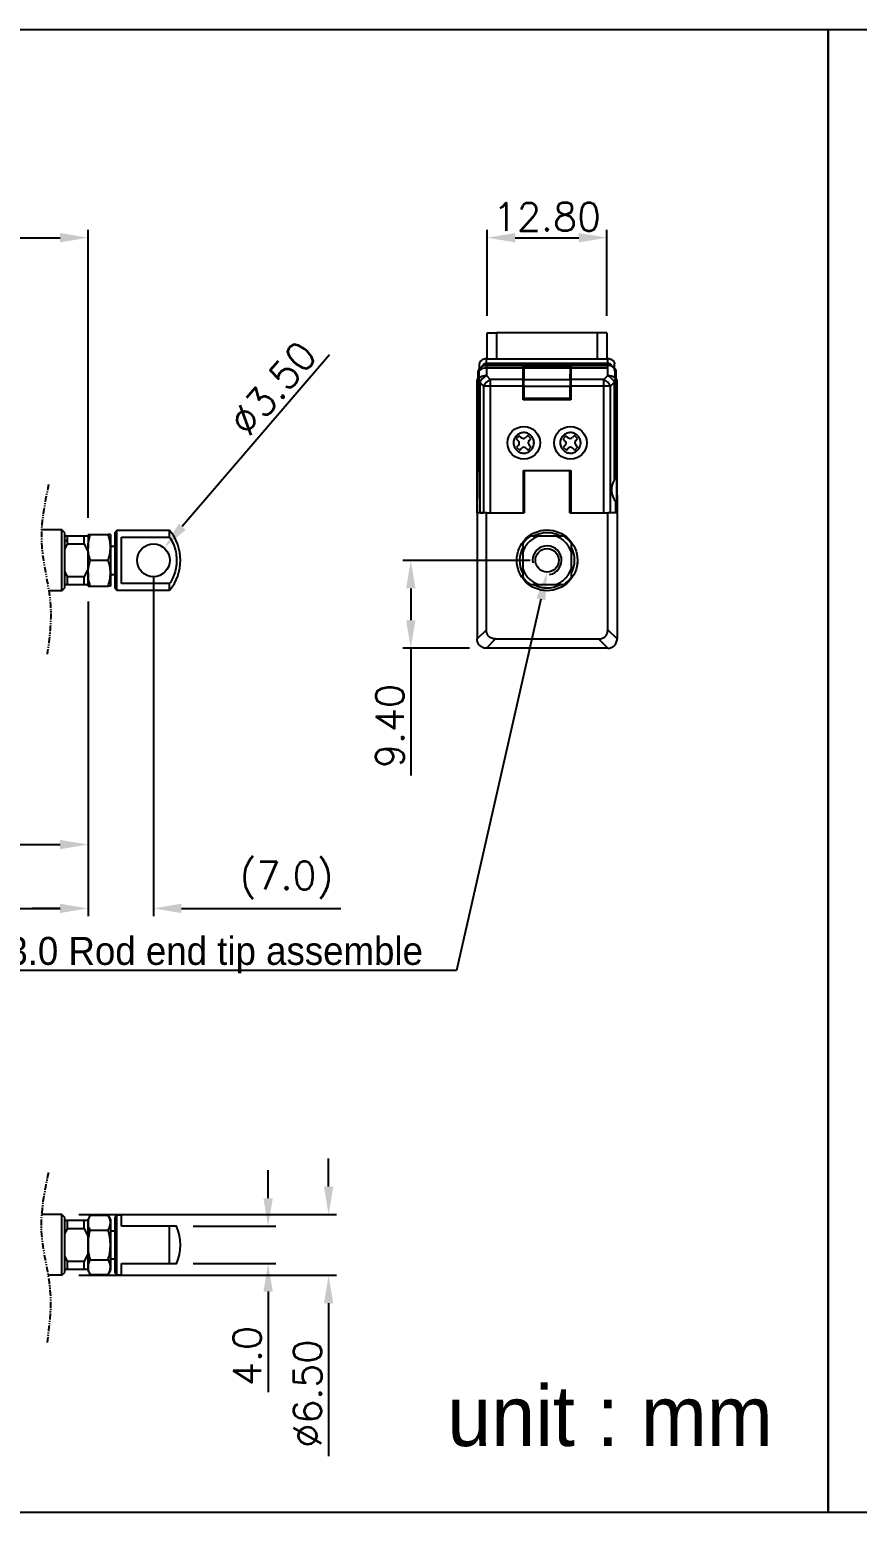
# Model space of a CAD drawing. Header units: millimetres. Extents: x 0 to 508, y 0 to 159.
# Drawn here: x 168.4 to 257.1, y 0 to 158.8 of the extents above; entities that cross this region are included whole.
import ezdxf
from ezdxf import colors
from ezdxf.entities.mleader import LeaderData, LeaderLine
from ezdxf.math import Vec2, Vec3

# ---------------------------------------------------------------- set-up
doc = ezdxf.new("R2010")
doc.units = ezdxf.units.MM
doc.header["$LTSCALE"] = 0.5
doc.linetypes.add('PHANTOM', pattern=[12.7, 6.35, -1.27, 1.27, -1.27, 1.27, -1.27])
doc.layers.add('Involute Gear', color=3, linetype='Continuous')
doc.styles.add('STYLE2', font='')
doc.styles.add('USER2', font='SIMPLEX.SHX')
doc.styles.get('STYLE2').set_extended_font_data('Gulim')
doc.dimstyles.new('BASE120', dxfattribs={"dimscale": 1.2, "dimtxt": 2.5, "dimasz": 2.5, "dimexe": 0.7, "dimexo": 1.5, "dimtad": 1, "dimzin": 1, "dimdsep": 46, "dimtxsty": 'USER2', "dimcen": 0, "dimclrd": 6, "dimclre": 6, "dimclrt": 3, "dimadec": 0, "dimazin": 0, "dimtfac": 1, "dimtofl": 0, "dimtmove": 0, "dimatfit": 3, "dimfxl": 1, "dimtolj": 1, "dimtzin": 0, "dimlwe": -1, "dimarcsym": 0})
doc.dimstyles.new('BASE120 inch', dxfattribs={"dimscale": 1.2, "dimtxt": 2.5, "dimasz": 2.5, "dimexe": 0.7, "dimexo": 1.5, "dimtad": 1, "dimlfac": 0.03937, "dimzin": 1, "dimdsep": 46, "dimtxsty": 'USER2', "dimcen": 0, "dimclrd": 6, "dimclre": 6, "dimclrt": 3, "dimadec": 0, "dimazin": 0, "dimtfac": 1, "dimtofl": 0, "dimtmove": 0, "dimatfit": 3, "dimfxl": 1, "dimtolj": 1, "dimtzin": 0, "dimlwe": -1, "dimarcsym": 0})

# ---------------------------------------------------------------- blocks, each defined once
blk = doc.blocks.new('*D42')
at = {"color": 6}
for p, q in [((78.88, 100.17), (78.88, 63.85)), ((174.68, 97.57), (174.68, 63.85))]:
    blk.add_line(p, q, dxfattribs=at)
at = {"color": 6, "lineweight": -2}
blk.add_line((81.88, 64.69), (171.68, 64.69), dxfattribs=at)
at = {"color": 6}
for points in [[(81.88, 65.19), (81.88, 64.19), (78.88, 64.69)], [(171.68, 65.19), (171.68, 64.19), (174.68, 64.69)]]:
    blk.add_solid(points, dxfattribs=at)
at = {"layer": 'Defpoints', "color": 0}
for p in [(78.88, 101.97), (174.68, 99.37), (174.68, 64.69)]:
    blk.add_point(p, dxfattribs=at)
at = {"color": 3, "insert": (126.78, 67.73), "char_height": 3, "attachment_point": 5, "style": 'USER2'}
blk.add_mtext('\\A1;95.80(max stroke)', dxfattribs=at)
blk = doc.blocks.new('*D43')
at = {"color": 6}
for p, q in [((181.68, 100.17), (181.68, 63.85)), ((174.68, 97.57), (174.68, 63.85))]:
    blk.add_line(p, q, dxfattribs=at)
at = {"color": 6, "lineweight": -2}
for p, q in [((171.68, 64.69), (168.68, 64.69)), ((184.68, 64.69), (201.75, 64.69))]:
    blk.add_line(p, q, dxfattribs=at)
at = {"color": 6}
for points in [[(171.68, 65.19), (171.68, 64.19), (174.68, 64.69)], [(184.68, 65.19), (184.68, 64.19), (181.68, 64.69)]]:
    blk.add_solid(points, dxfattribs=at)
at = {"layer": 'Defpoints', "color": 0}
for p in [(181.68, 101.97), (174.68, 99.37), (181.68, 64.69)]:
    blk.add_point(p, dxfattribs=at)
at = {"color": 3, "insert": (195.93, 67.73), "char_height": 3, "attachment_point": 5, "style": 'USER2'}
blk.add_mtext('\\A1;(7.0)', dxfattribs=at)
blk = doc.blocks.new('*D47')
at = {"color": 6}
for p, q in [((174.68, 97.57), (174.68, 70.69)), ((147.68, 73.33), (147.68, 72.37))]:
    blk.add_line(p, q, dxfattribs=at)
at = {"color": 6, "lineweight": -2}
blk.add_line((150.68, 71.53), (171.68, 71.53), dxfattribs=at)
at = {"color": 6}
for points in [[(150.68, 72.03), (150.68, 71.03), (147.68, 71.53)], [(171.68, 72.03), (171.68, 71.03), (174.68, 71.53)]]:
    blk.add_solid(points, dxfattribs=at)
at = {"layer": 'Defpoints', "color": 0}
for p in [(174.68, 99.37), (147.68, 71.53), (174.68, 71.53)]:
    blk.add_point(p, dxfattribs=at)
at = {"color": 3, "insert": (161.18, 74.57), "char_height": 3, "attachment_point": 5, "style": 'USER2'}
blk.add_mtext('\\A1;(27.0)', dxfattribs=at)
blk = doc.blocks.new('*D48')
at = {"color": 6, "lineweight": -2}
for p, q in [((193.96, 33.64), (193.96, 36.64)), ((193.96, 23.64), (193.96, 12.86))]:
    blk.add_line(p, q, dxfattribs=at)
at = {"color": 6}
for p, q in [((185.94, 30.64), (194.8, 30.64)), ((185.94, 26.64), (194.8, 26.64))]:
    blk.add_line(p, q, dxfattribs=at)
for points in [[(193.46, 33.64), (194.46, 33.64), (193.96, 30.64)], [(193.46, 23.64), (194.46, 23.64), (193.96, 26.64)]]:
    blk.add_solid(points, dxfattribs=at)
at = {"layer": 'Defpoints', "color": 0}
for p in [(184.14, 30.64), (184.14, 26.64), (193.96, 26.64)]:
    blk.add_point(p, dxfattribs=at)
at = {"color": 3, "insert": (191.71, 16.75), "char_height": 3, "attachment_point": 5, "rotation": 90, "style": 'USER2'}
blk.add_mtext('\\A1;4.0', dxfattribs=at)
blk = doc.blocks.new('*D49')
at = {"color": 6, "lineweight": -2}
for p, q in [((200.44, 34.89), (200.44, 37.89)), ((200.44, 22.39), (200.44, 6.03))]:
    blk.add_line(p, q, dxfattribs=at)
at = {"color": 6}
for p, q in [((173.68, 31.89), (201.28, 31.89)), ((173.68, 25.39), (201.28, 25.39))]:
    blk.add_line(p, q, dxfattribs=at)
for points in [[(199.94, 34.89), (200.94, 34.89), (200.44, 31.89)], [(199.94, 22.39), (200.94, 22.39), (200.44, 25.39)]]:
    blk.add_solid(points, dxfattribs=at)
at = {"layer": 'Defpoints', "color": 0}
for p in [(171.88, 31.89), (171.88, 25.39), (200.44, 25.39)]:
    blk.add_point(p, dxfattribs=at)
at = {"color": 3, "insert": (198.19, 12.71), "char_height": 3, "attachment_point": 5, "rotation": 90, "style": 'USER2'}
blk.add_mtext('\\A1;%%C6.50', dxfattribs=at)
blk = doc.blocks.new('*D51')
at = {"color": 6}
for p, q in [((222.03, 101.97), (208.4, 101.97)), ((215.53, 92.55), (208.4, 92.55))]:
    blk.add_line(p, q, dxfattribs=at)
at = {"color": 6, "lineweight": -2}
for p, q in [((209.24, 98.97), (209.24, 95.55)), ((209.24, 92.55), (209.24, 78.91))]:
    blk.add_line(p, q, dxfattribs=at)
at = {"color": 6}
for points in [[(208.74, 98.97), (209.74, 98.97), (209.24, 101.97)], [(208.74, 95.55), (209.74, 95.55), (209.24, 92.55)]]:
    blk.add_solid(points, dxfattribs=at)
at = {"layer": 'Defpoints', "color": 0}
for p in [(209.24, 101.97), (223.83, 101.97), (217.33, 92.55)]:
    blk.add_point(p, dxfattribs=at)
at = {"color": 3, "insert": (206.99, 84.23), "char_height": 3, "attachment_point": 5, "rotation": 90, "style": 'USER2'}
blk.add_mtext('\\A1;9.40', dxfattribs=at)
blk = doc.blocks.new('*D53')
at = {"color": 6, "lineweight": -2}
blk.add_line((200.54, 123.99), (184.77, 105.58), dxfattribs=at)
at = {"color": 6}
blk.add_solid([(184.39, 105.9), (185.15, 105.25), (182.82, 103.3)], dxfattribs=at)
at = {"layer": 'Defpoints', "color": 0}
for p in [(182.82, 103.3), (180.54, 100.64)]:
    blk.add_point(p, dxfattribs=at)
at = {"color": 3, "insert": (194.49, 120.39), "char_height": 3, "attachment_point": 5, "rotation": 49.4183, "style": 'USER2'}
blk.add_mtext('\\A1;∅3.50', dxfattribs=at)
blk = doc.blocks.new('*D57')
at = {"color": 6}
for p, q in [((217.43, 128.15), (217.43, 137.37)), ((230.23, 128.15), (230.23, 137.37))]:
    blk.add_line(p, q, dxfattribs=at)
at = {"color": 6, "lineweight": -2}
blk.add_line((220.43, 136.53), (227.23, 136.53), dxfattribs=at)
at = {"color": 6}
for points in [[(220.43, 137.03), (220.43, 136.03), (217.43, 136.53)], [(227.23, 137.03), (227.23, 136.03), (230.23, 136.53)]]:
    blk.add_solid(points, dxfattribs=at)
at = {"layer": 'Defpoints', "color": 0}
for p in [(230.23, 136.53), (217.43, 126.35), (230.23, 126.35)]:
    blk.add_point(p, dxfattribs=at)
at = {"color": 3, "insert": (223.83, 138.78), "char_height": 3, "attachment_point": 5, "style": 'USER2'}
blk.add_mtext('\\A1;12.80', dxfattribs=at)
blk = doc.blocks.new('*D77')
at = {"layer": 'Defpoints', "color": 0}
for p in [(174.68, 136.53), (143.88, 107.05), (174.68, 104.72)]:
    blk.add_point(p, dxfattribs=at)
at = {"layer": 'Involute Gear', "color": 6}
for p, q in [((143.88, 108.85), (143.88, 137.37)), ((174.68, 106.52), (174.68, 137.37))]:
    blk.add_line(p, q, dxfattribs=at)
at = {"layer": 'Involute Gear', "color": 6, "lineweight": -2}
blk.add_line((146.88, 136.53), (171.68, 136.53), dxfattribs=at)
at = {"layer": 'Involute Gear', "color": 6}
for points in [[(146.88, 137.03), (146.88, 136.03), (143.88, 136.53)], [(171.68, 137.03), (171.68, 136.03), (174.68, 136.53)]]:
    blk.add_solid(points, dxfattribs=at)
at = {"layer": 'Involute Gear', "color": 3, "insert": (159.28, 139.56), "char_height": 3, "attachment_point": 5, "style": 'USER2'}
blk.add_mtext('\\A1;(30.80)', dxfattribs=at)

msp = doc.modelspace()

# ---------------------------------------------------------------- linework, layer by layer
at = {"color": 7, "linetype": 'Continuous', "lineweight": 25}
for p, q in [((217.435, 123.554), (217.435, 126.354)), ((229.235, 126.354), (218.435, 126.354)), ((218.435, 126.354), (218.435, 123.554)), ((229.235, 123.554), (229.235, 126.354)), ((230.235, 126.354), (230.235, 123.554)), ((216.492, 122.299), (216.467, 122.267)), ((216.531, 122.444), (216.502, 122.405)), ((216.559, 122.486), (216.524, 122.44)), ((216.562, 121.503), (216.562, 122.303)), ((216.605, 122.538), (216.605, 122.554)), ((216.605, 122.554), (216.621, 122.554)), ((217.13, 122.829), (217.335, 122.854)), ((217.335, 123.054), (217.335, 123.554)), ((217.335, 123.554), (230.335, 123.554)), ((230.335, 123.054), (217.335, 123.054)), ((217.335, 122.854), (230.335, 122.854)), ((217.335, 122.854), (221.285, 122.854)), ((217.335, 122.828), (217.335, 122.561)), ((221.285, 122.828), (217.335, 122.828)), ((217.335, 122.561), (217.335, 121.761)), ((221.285, 122.561), (217.335, 122.561)), ((221.285, 122.828), (221.285, 122.854)), ((221.285, 122.561), (221.285, 122.828)), ((221.285, 121.347), (221.285, 122.561)), ((221.285, 122.298), (221.335, 122.298)), ((221.357, 122.854), (221.335, 122.81)), ((221.335, 122.254), (221.335, 122.81)), ((221.335, 122.81), (221.339, 122.802)), ((221.339, 122.802), (226.331, 122.802)), ((221.343, 122.597), (221.354, 121.347)), ((221.343, 122.597), (226.326, 122.597)), ((226.313, 122.854), (221.357, 122.854)), ((226.335, 122.81), (226.313, 122.854)), ((226.316, 121.347), (226.326, 122.597)), ((226.331, 122.802), (226.335, 122.81)), ((226.335, 122.81), (226.335, 122.254)), ((226.335, 122.298), (226.385, 122.298)), ((226.385, 122.854), (230.335, 122.854)), ((226.385, 122.828), (226.385, 122.854)), ((226.385, 122.828), (226.385, 122.561)), ((230.335, 122.828), (226.385, 122.828)), ((226.385, 122.561), (226.385, 121.347)), ((230.335, 122.561), (226.385, 122.561)), ((230.335, 123.054), (230.335, 123.554)), ((230.335, 122.561), (230.335, 122.828)), ((230.335, 121.761), (230.335, 122.561)), ((231.049, 122.554), (231.064, 122.554)), ((231.064, 122.538), (231.064, 122.554)), ((231.108, 121.503), (231.108, 122.303)), ((231.145, 122.44), (231.11, 122.486)), ((231.11, 122.486), (231.11, 122.485)), ((231.167, 122.405), (231.138, 122.444)), ((231.177, 122.299), (231.202, 122.267)), ((216.335, 107.054), (216.467, 122.267)), ((216.335, 107.054), (216.335, 121.054)), ((216.494, 121.371), (216.494, 122.171)), ((216.628, 121.054), (216.559, 121.054)), ((217.042, 120.64), (216.628, 121.054)), ((216.628, 121.054), (216.628, 107.054)), ((217.335, 121.761), (217.749, 121.347)), ((217.749, 121.347), (217.749, 120.64)), ((221.285, 121.347), (217.749, 121.347)), ((221.335, 122.254), (221.285, 122.254)), ((221.285, 120.64), (221.285, 121.347)), ((221.335, 120.446), (221.335, 122.254)), ((221.354, 121.347), (226.316, 121.347)), ((226.335, 122.254), (226.335, 120.446)), ((226.335, 122.254), (226.385, 122.254)), ((229.92, 121.347), (226.385, 121.347)), ((226.385, 121.347), (226.385, 120.64)), ((229.92, 121.347), (230.335, 121.761)), ((229.92, 121.023), (229.92, 121.347)), ((229.92, 120.64), (229.92, 121.023)), ((231.042, 121.054), (230.628, 120.64)), ((231.11, 121.054), (231.042, 121.054)), ((231.042, 110.647), (231.042, 121.054)), ((231.122, 121.67), (231.079, 121.722)), ((231.237, 111.006), (231.11, 121.054)), ((231.176, 121.371), (231.176, 122.171)), ((231.265, 111.126), (231.177, 121.057)), ((231.202, 122.267), (231.335, 107.054)), ((231.335, 107.054), (231.335, 121.054)), ((217.366, 120.64), (217.042, 120.64)), ((217.042, 120.64), (217.042, 107.054)), ((217.749, 120.64), (217.366, 120.64)), ((217.749, 120.64), (217.749, 107.054)), ((221.285, 120.64), (217.749, 120.64)), ((221.285, 119.154), (221.285, 120.64)), ((221.285, 120.446), (221.335, 120.446)), ((221.285, 119.854), (221.343, 119.854)), ((221.285, 119.354), (221.343, 119.354)), ((226.385, 119.154), (221.285, 119.154)), ((221.34, 119.854), (221.335, 120.446)), ((221.338, 119.354), (221.338, 119.154)), ((221.343, 119.354), (221.343, 119.854)), ((221.347, 119.354), (221.347, 119.154)), ((221.347, 119.354), (221.356, 119.354)), ((221.356, 120.64), (226.313, 120.64)), ((221.356, 120.64), (221.356, 119.354)), ((221.356, 119.354), (226.313, 119.354)), ((226.313, 119.354), (226.313, 120.64)), ((226.313, 119.354), (226.323, 119.354)), ((226.323, 119.154), (226.323, 119.354)), ((226.326, 119.854), (226.326, 119.354)), ((226.385, 119.854), (226.326, 119.854)), ((226.385, 119.354), (226.326, 119.354)), ((226.335, 120.446), (226.329, 119.854)), ((226.331, 119.354), (226.331, 119.154)), ((226.385, 120.446), (226.335, 120.446)), ((226.385, 120.64), (226.385, 119.154)), ((229.92, 120.64), (226.385, 120.64)), ((229.92, 107.054), (229.92, 120.64)), ((230.628, 120.64), (229.92, 120.64)), ((230.628, 107.054), (230.628, 120.64)), ((220.859, 115.325), (220.539, 114.986)), ((220.539, 114.986), (220.75, 114.785)), ((221.071, 115.124), (220.859, 115.325)), ((221.766, 115.35), (221.566, 115.138)), ((222.105, 115.03), (221.766, 115.35)), ((221.905, 114.818), (222.105, 115.03)), ((225.859, 115.325), (225.539, 114.986)), ((225.539, 114.986), (225.75, 114.785)), ((226.071, 115.124), (225.859, 115.325)), ((226.766, 115.35), (226.566, 115.138)), ((227.105, 115.03), (226.766, 115.35)), ((226.905, 114.818), (227.105, 115.03)), ((220.764, 114.29), (220.564, 114.078)), ((220.564, 114.078), (220.903, 113.758)), ((220.903, 113.758), (221.103, 113.97)), ((221.598, 113.984), (221.81, 113.783)), ((221.81, 113.783), (222.131, 114.123)), ((222.131, 114.123), (221.919, 114.323)), ((225.764, 114.29), (225.564, 114.078)), ((225.564, 114.078), (225.903, 113.758)), ((225.903, 113.758), (226.103, 113.97)), ((226.598, 113.984), (226.81, 113.783)), ((226.81, 113.783), (227.131, 114.123)), ((227.131, 114.123), (226.919, 114.323)), ((221.31, 111.579), (226.36, 111.579)), ((221.31, 107.054), (221.31, 111.579)), ((221.385, 111.554), (221.385, 107.054)), ((226.285, 111.554), (221.385, 111.554)), ((222.789, 111.579), (222.764, 111.554)), ((223.915, 111.554), (223.889, 111.579)), ((226.285, 107.054), (226.285, 111.554)), ((226.36, 111.579), (226.36, 107.054)), ((221.385, 110.554), (221.31, 110.554)), ((226.36, 110.554), (226.285, 110.554)), ((231.042, 110.647), (231.237, 111.006)), ((221.31, 108.554), (221.385, 108.554)), ((226.285, 108.554), (226.36, 108.554)), ((231.213, 107.054), (231.202, 108.233)), ((231.301, 107.054), (231.292, 108.008)), ((217.335, 107.054), (216.335, 107.054)), ((216.335, 107.054), (216.335, 93.549)), ((216.628, 107.054), (217.042, 107.054)), ((217.335, 107.054), (221.385, 107.054)), ((217.335, 94.544), (217.335, 107.054)), ((217.749, 107.054), (221.31, 107.054)), ((221.385, 107.49), (221.31, 107.535)), ((226.36, 107.098), (226.285, 107.075)), ((226.285, 107.054), (230.335, 107.054)), ((226.36, 107.054), (229.92, 107.054)), ((230.335, 94.544), (230.335, 107.054)), ((231.335, 107.054), (230.335, 107.054)), ((231.213, 107.054), (230.628, 107.054)), ((231.335, 107.054), (231.335, 93.549)), ((172.179, 104.922), (171.879, 105.222)), ((171.879, 98.722), (171.879, 105.222)), ((172.179, 104.903), (172.179, 104.922)), ((172.179, 99.022), (172.179, 104.903)), ((177.778, 105.172), (177.578, 104.972)), ((177.578, 98.972), (177.578, 104.972)), ((183.42, 105.172), (177.778, 105.172)), ((177.778, 98.772), (177.778, 105.172)), ((183.42, 104.47), (183.42, 105.172)), ((172.479, 104.575), (172.179, 104.575)), ((172.479, 104.2), (172.179, 103.987)), ((172.179, 103.133), (172.479, 103.746)), ((174.279, 104.575), (172.479, 104.575)), ((172.479, 104.2), (172.479, 104.575)), ((172.479, 103.746), (172.479, 104.2)), ((172.479, 103.746), (174.279, 103.746)), ((174.679, 104.575), (174.279, 104.575)), ((174.279, 103.746), (174.279, 104.575)), ((174.279, 103.746), (174.679, 102.859)), ((174.679, 104.722), (174.679, 103.347)), ((174.679, 100.597), (174.679, 103.347)), ((174.925, 104.722), (176.834, 104.722)), ((177.079, 104.722), (177.079, 103.347)), ((177.079, 103.347), (177.079, 100.597)), ((178.278, 104.47), (183.42, 104.47)), ((178.278, 99.474), (178.278, 104.47)), ((221.232, 103.746), (221.232, 102.859)), ((222.947, 104.575), (222.06, 104.575)), ((224.722, 104.575), (222.947, 104.575)), ((225.609, 104.575), (224.722, 104.575)), ((226.437, 102.859), (226.437, 103.746)), ((174.925, 101.972), (176.834, 101.972)), ((221.232, 102.859), (221.232, 101.084)), ((226.437, 101.084), (226.437, 102.859)), ((172.48, 100.198), (172.18, 100.811)), ((174.279, 100.198), (172.479, 100.198)), ((172.48, 99.369), (172.48, 100.198)), ((174.679, 101.084), (174.279, 100.198)), ((174.279, 99.369), (174.279, 100.198)), ((174.679, 99.222), (174.679, 100.597)), ((177.079, 100.597), (177.079, 99.222)), ((221.232, 101.084), (221.232, 100.198)), ((226.437, 100.198), (226.437, 101.084)), ((171.879, 98.722), (172.179, 99.022)), ((172.18, 99.369), (172.48, 99.369)), ((172.479, 99.369), (174.279, 99.369)), ((174.279, 99.369), (174.679, 99.369)), ((174.925, 99.222), (176.834, 99.222)), ((177.578, 98.972), (177.778, 98.772)), ((177.778, 98.772), (183.42, 98.772)), ((183.42, 99.474), (178.278, 99.474)), ((183.42, 98.772), (183.42, 99.474)), ((222.06, 99.369), (222.947, 99.369)), ((222.947, 99.369), (224.722, 99.369)), ((224.722, 99.369), (225.609, 99.369)), ((216.335, 93.549), (217.335, 94.544)), ((230.335, 94.544), (231.335, 93.549)), ((217.33, 92.554), (218.325, 93.554)), ((230.34, 92.554), (217.33, 92.554)), ((218.325, 93.554), (229.345, 93.554)), ((229.345, 93.554), (230.34, 92.554)), ((172.179, 31.591), (171.879, 31.891)), ((171.879, 28.271), (171.879, 31.891)), ((174.925, 31.816), (174.679, 31.391)), ((174.925, 31.816), (176.834, 31.816)), ((177.079, 31.391), (176.834, 31.816)), ((177.778, 31.841), (177.578, 31.641)), ((178.278, 31.841), (177.778, 31.841)), ((177.778, 28.641), (177.778, 31.841)), ((178.278, 30.641), (178.278, 31.841)), ((172.179, 25.691), (172.179, 31.591)), ((172.48, 31.244), (172.18, 31.244)), ((172.18, 29.801), (172.48, 30.415)), ((174.279, 31.244), (172.479, 31.244)), ((172.479, 30.415), (174.279, 30.415)), ((172.48, 30.415), (172.48, 31.244)), ((174.679, 31.244), (174.279, 31.244)), ((174.279, 30.415), (174.279, 31.244)), ((174.279, 30.415), (174.679, 29.528)), ((174.679, 31.022), (174.679, 31.391)), ((174.679, 28.641), (174.679, 31.022)), ((174.925, 30.229), (176.834, 30.229)), ((177.079, 31.391), (177.079, 31.022)), ((177.079, 31.022), (177.079, 28.641)), ((177.578, 28.641), (177.578, 31.641)), ((183.42, 30.641), (178.278, 30.641)), ((183.42, 26.641), (183.42, 30.641)), ((174.679, 26.259), (174.679, 28.641)), ((177.079, 28.641), (177.079, 26.259)), ((177.578, 25.641), (177.578, 28.641)), ((177.778, 25.441), (177.778, 28.641)), ((171.879, 25.391), (171.879, 28.271)), ((172.479, 26.867), (172.179, 27.48)), ((174.679, 27.753), (174.279, 26.867)), ((174.925, 27.053), (176.834, 27.053)), ((171.879, 25.391), (172.179, 25.691)), ((172.18, 26.038), (172.48, 26.038)), ((174.279, 26.867), (172.479, 26.867)), ((172.48, 26.038), (174.279, 26.038)), ((174.279, 26.038), (174.279, 26.867)), ((174.279, 26.038), (174.679, 26.038)), ((174.679, 25.891), (174.679, 26.259)), ((174.679, 25.891), (174.925, 25.465)), ((174.925, 25.465), (176.834, 25.465)), ((176.834, 25.465), (177.079, 25.891)), ((177.079, 26.259), (177.079, 25.891)), ((177.578, 25.641), (177.778, 25.441)), ((177.778, 25.441), (178.278, 25.441)), ((178.278, 26.641), (183.42, 26.641)), ((178.278, 25.441), (178.278, 26.641))]:
    msp.add_line(p, q, dxfattribs=at)
for p, q in [((171.879, 105.222), (169.701, 105.222)), ((177.079, 103.472), (177.578, 103.472)), ((177.079, 100.472), (177.578, 100.472)), ((171.879, 98.722), (170.478, 98.722)), ((171.879, 31.891), (169.701, 31.891)), ((174.679, 31.244), (174.679, 26.038)), ((177.079, 30.141), (177.578, 30.141)), ((177.079, 27.141), (177.578, 27.141)), ((171.879, 25.391), (170.395, 25.391))]:
    msp.add_line(p, q)
at = {"color": 6}
for points in [[(0, 158.814), (253.935, 158.814), (253.935, 0), (0, 0)], [(253.935, 158.814), (507.87, 158.814), (507.87, 0), (253.935, 0)]]:
    msp.add_lwpolyline(points, close=True, dxfattribs=at)
at = {"color": 7, "linetype": 'Continuous', "lineweight": 25}
for centre, radius in [((221.335, 114.554), 1.75), ((226.335, 114.554), 1.75), ((223.835, 101.972), 3.25), ((181.678, 101.972), 1.75), ((223.835, 101.972), 1.25)]:
    msp.add_circle(centre, radius, dxfattribs=at)
for centre, radius, start, end in [((216.792, 122.296), 0.3, 140.82477, 179.50578), ((216.674, 122.161), 0.18, 128.3891, 177.02089), ((217.335, 121.854), 1, 102.65973, 140.82426), ((213.633, 122.357), 2.93, 358.93575, 2.51586), ((217.132, 121.64), 0.874, 125.21952, 130.69132), ((217.313, 121.324), 1.237, 88.99933, 123.65055), ((217.335, 121.854), 1, 90, 102.65973), ((230.335, 122.554), 1, 63.69863, 90), ((230.335, 121.854), 1, 82.48354, 90), ((230.335, 121.854), 1, 77.34027, 90), ((230.335, 121.854), 1, 39.17574, 77.34027), ((230.569, 122.296), 0.5, 1, 62.11166), ((234.81, 122.354), 3.702, 177.97495, 180.79253), ((230.996, 122.161), 0.18, 2.97911, 51.6109), ((230.877, 122.296), 0.3, 0.49422, 39.17523), ((216.559, 121.909), 0.854, 265.51445, 270.03932), ((216.674, 121.361), 0.18, 128.38916, 177.02083), ((162.617, 121.557), 53.945, 359.46565, 359.94221), ((217.131, 120.84), 0.873, 125.21746, 130.69277), ((218.087, 120.302), 1.642, 117.27384, 152.72616), ((217.313, 120.524), 1.237, 88.99933, 123.65069), ((218.501, 119.887), 1.642, 117.27381, 152.72619), ((229.168, 119.887), 1.642, 27.27381, 62.72619), ((230.365, 120.566), 1.196, 51.59209, 91.43243), ((229.582, 120.302), 1.642, 27.27384, 62.72616), ((230.996, 121.361), 0.18, 2.97917, 51.61084), ((285.052, 121.557), 53.945, 180.05779, 180.53435), ((231.11, 121.909), 0.854, 269.96068, 274.48555), ((230.335, 121.054), 1, 0, 29.12304), ((220.51, 114.531), 0.35, 316.60956, 46.60956), ((221.311, 115.379), 0.35, 226.60956, 316.60956), ((222.159, 114.577), 0.35, 136.60956, 226.60956), ((225.51, 114.531), 0.35, 316.60956, 46.60956), ((226.311, 115.379), 0.35, 226.60956, 316.60956), ((227.159, 114.577), 0.35, 136.60956, 226.60956), ((221.358, 113.729), 0.35, 46.60956, 136.60956), ((226.358, 113.729), 0.35, 46.60956, 136.60956), ((232.835, 109.554), 2.1, 148.62287, 218.98329), ((179.578, 101.972), 5, 320.20818, 39.79182), ((223.835, 101.972), 2.95, 96.54131, 117.68278), ((223.835, 101.972), 2.95, 62.09931, 96.54131), ((223.835, 101.972), 2.95, 152.12167, 207.28155), ((223.835, 101.972), 3.15, 124.28085, 145.71915), ((223.835, 101.972), 3.15, 34.28085, 55.71915), ((223.835, 101.972), 2.95, 332.9526, 27.71913), ((223.835, 101.972), 3.15, 214.28085, 235.71915), ((223.835, 101.972), 3.15, 304.28085, 325.71915), ((223.835, 101.972), 2.95, 243.01196, 296.88219), ((179.578, 28.641), 5, 336.34992, 23.64788)]:
    msp.add_arc(centre, radius, start, end, dxfattribs=at)
at = {"color": 4, "linetype": 'Continuous', "lineweight": 25}
msp.add_arc((223.835, 101.972), 1.55, 280, 190, dxfattribs=at)
at = {"color": 7, "linetype": 'Continuous', "lineweight": 25}
for centre, major_axis, ratio, start_param, end_param in [((221.339, 122.102), (0, 0.7), 0.0087269, 5.4977871, 6.265732), ((226.331, 122.102), (0, 0.7), 0.0087269, 0.0174533, 0.7853982), ((221.348, 120.64), (0, 1), 0.0087269, 4.712389, 5.4977871), ((226.322, 120.64), (0, 1), 0.0087269, 0.7853982, 1.5707963), ((231.291, 109.554), (-0.018, 2.1), 0.0087265, 2.3983734, 7.0080285)]:
    msp.add_ellipse(centre, major_axis=major_axis, ratio=ratio, start_param=start_param, end_param=end_param, dxfattribs=at)
msp.add_ellipse((216.378, 109.554), major_axis=(0.007, 0.85), ratio=0.0087265, dxfattribs=at)
for points, knots in [([(217.435, 126.354), (217.45, 126.354), (217.48, 126.354), (217.711, 126.354), (218.042, 126.354), (218.304, 126.354), (218.435, 126.354)], [0, 0, 0, 0, 0.2500004, 0.5, 0.7500001, 1, 1, 1, 1]), ([(230.235, 126.354), (230.22, 126.354), (230.19, 126.354), (229.958, 126.354), (229.628, 126.354), (229.366, 126.354), (229.235, 126.354)], [0, 0, 0, 0, 0.2500004, 0.5, 0.7500001, 1, 1, 1, 1]), ([(216.506, 122.403), (216.496, 122.386), (216.472, 122.344), (216.469, 122.295), (216.467, 122.267)], [0, 0, 0, 0, 0.4150829, 1, 1, 1, 1]), ([(216.494, 122.171), (216.494, 122.208), (216.493, 122.282), (216.492, 122.293), (216.492, 122.299)], [0, 0, 0, 0, 0.5000016, 1, 1, 1, 1]), ([(216.605, 122.554), (216.607, 122.631), (216.609, 122.791), (216.612, 122.936), (216.613, 123.011)], [0, 0, 0, 0, 0.4793143, 1, 1, 1, 1]), ([(216.613, 123.011), (216.618, 123.057), (216.626, 123.147), (216.686, 123.273), (216.774, 123.381), (216.853, 123.427), (216.892, 123.451)], [0, 0, 0, 0, 0.2683994, 0.5221783, 0.7647468, 1, 1, 1, 1]), ([(216.73, 122.626), (216.739, 122.638), (216.776, 122.685), (216.828, 122.715), (216.867, 122.738)], [0, 0, 0, 0, 0.2525851, 1, 1, 1, 1]), ([(217.335, 123.054), (217.285, 123.05), (217.185, 123.041), (217.05, 122.973), (216.936, 122.873), (216.892, 122.783), (216.869, 122.739)], [0, 0, 0, 0, 0.2498836, 0.4998451, 0.749883, 1, 1, 1, 1]), ([(217.335, 123.554), (217.258, 123.55), (217.104, 123.541), (216.962, 123.481), (216.892, 123.451)], [0, 0, 0, 0, 0.5000079, 1, 1, 1, 1]), ([(217.335, 122.828), (217.31, 122.828), (217.261, 122.828), (217.195, 122.828), (217.145, 122.829), (217.118, 122.829), (217.116, 122.83), (217.115, 122.83)], [0, 0, 0, 0, 0.2095303, 0.4190601, 0.6285902, 0.8381173, 1, 1, 1, 1]), ([(230.8, 122.739), (230.778, 122.783), (230.733, 122.873), (230.619, 122.973), (230.484, 123.041), (230.384, 123.05), (230.335, 123.054)], [0, 0, 0, 0, 0.250117, 0.5001549, 0.7501164, 1, 1, 1, 1]), ([(230.554, 122.83), (230.552, 122.83), (230.549, 122.829), (230.514, 122.828), (230.461, 122.828), (230.397, 122.828), (230.354, 122.828), (230.335, 122.828)], [0, 0, 0, 0, 0.209526, 0.4190545, 0.6285907, 0.8381174, 1, 1, 1, 1]), ([(230.778, 123.451), (230.822, 123.423), (230.91, 123.369), (231.002, 123.244), (231.048, 123.12), (231.054, 123.042), (231.056, 123.011)], [0, 0, 0, 0, 0.2705013, 0.540639, 0.8204436, 1, 1, 1, 1]), ([(231.064, 122.554), (231.063, 122.626), (231.06, 122.787), (231.058, 122.932), (231.056, 123.011)], [0, 0, 0, 0, 0.4520536, 1, 1, 1, 1]), ([(231.166, 122.404), (231.168, 122.401), (231.188, 122.369), (231.2, 122.32), (231.201, 122.277), (231.202, 122.267)], [0, 0, 0, 0, 0.0870269, 0.7908863, 1, 1, 1, 1]), ([(231.176, 122.171), (231.176, 122.208), (231.176, 122.282), (231.177, 122.293), (231.177, 122.299)], [0, 0, 0, 0, 0.5000016, 1, 1, 1, 1]), ([(216.335, 121.054), (216.34, 121.142), (216.351, 121.311), (216.426, 121.463), (216.461, 121.535)], [0, 0, 0, 0, 0.5227528, 1, 1, 1, 1]), ([(216.368, 107.054), (216.372, 107.517), (216.381, 108.51), (216.395, 110.102), (216.411, 111.898), (216.429, 113.898), (216.448, 116.103), (216.47, 118.512), (216.484, 120.186), (216.492, 121.057)], [0, 0, 0, 0, 0.0991164, 0.2128113, 0.3410862, 0.483942, 0.6413792, 0.8133984, 1, 1, 1, 1]), ([(216.382, 107.054), (216.388, 107.5), (216.4, 108.466), (216.42, 110.025), (216.443, 111.804), (216.468, 113.804), (216.496, 116.025), (216.527, 118.466), (216.548, 120.167), (216.559, 121.054)], [0, 0, 0, 0, 0.0956339, 0.2070061, 0.3341188, 0.4769737, 0.6355717, 0.8099136, 1, 1, 1, 1]), ([(216.492, 121.057), (216.492, 121.115), (216.493, 121.233), (216.494, 121.325), (216.494, 121.371)], [0, 0, 0, 0, 0.499999, 1, 1, 1, 1]), ([(231.177, 121.057), (231.177, 121.115), (231.176, 121.233), (231.176, 121.325), (231.176, 121.371)], [0, 0, 0, 0, 0.499999, 1, 1, 1, 1]), ([(220.535, 115.31), (220.641, 115.4), (220.804, 115.54), (221.08, 115.632), (221.303, 115.661), (221.529, 115.645), (221.806, 115.565), (222.109, 115.373), (222.318, 115.082), (222.413, 114.809), (222.442, 114.585), (222.426, 114.36), (222.346, 114.082), (222.153, 113.78), (221.862, 113.571), (221.59, 113.476), (221.366, 113.447), (221.141, 113.463), (220.863, 113.543), (220.561, 113.735), (220.352, 114.026), (220.256, 114.299), (220.227, 114.523), (220.244, 114.748), (220.321, 115.028), (220.451, 115.199), (220.535, 115.31)], [0, 0, 0, 0, 0.0598608, 0.0923915, 0.125, 0.1575308, 0.1901393, 0.2500001, 0.3098608, 0.3423915, 0.375, 0.4075308, 0.4401393, 0.5, 0.5598608, 0.5923915, 0.625, 0.6575308, 0.6901393, 0.75, 0.8098608, 0.8423915, 0.875, 0.9075308, 0.9401393, 1, 1, 1, 1]), ([(225.535, 115.31), (225.641, 115.4), (225.804, 115.54), (226.08, 115.632), (226.303, 115.661), (226.529, 115.645), (226.806, 115.565), (227.109, 115.373), (227.318, 115.082), (227.413, 114.809), (227.442, 114.585), (227.426, 114.36), (227.346, 114.082), (227.153, 113.78), (226.862, 113.571), (226.59, 113.476), (226.366, 113.447), (226.141, 113.463), (225.863, 113.543), (225.561, 113.735), (225.352, 114.026), (225.256, 114.299), (225.227, 114.523), (225.244, 114.748), (225.321, 115.028), (225.451, 115.199), (225.535, 115.31)], [0, 0, 0, 0, 0.0598608, 0.0923915, 0.125, 0.1575308, 0.1901394, 0.2500001, 0.3098608, 0.3423915, 0.375, 0.4075308, 0.4401393, 0.5000001, 0.5598608, 0.5923915, 0.625, 0.6575308, 0.6901393, 0.75, 0.8098608, 0.8423915, 0.875, 0.9075308, 0.9401393, 1, 1, 1, 1]), ([(231.237, 111.006), (231.25, 111.041), (231.264, 111.082), (231.265, 111.121), (231.265, 111.126)], [0, 0, 0, 0, 0.8632449, 1, 1, 1, 1]), ([(231.292, 108.008), (231.286, 108.053), (231.275, 108.13), (231.223, 108.203), (231.202, 108.233)], [0, 0, 0, 0, 0.6016783, 1, 1, 1, 1]), ([(174.679, 103.347), (174.679, 103.379), (174.682, 103.626), (174.735, 104.091), (174.861, 104.51), (174.925, 104.722)], [0, 0, 0, 0, 0.0700126, 0.5307444, 1, 1, 1, 1]), ([(174.679, 104.722), (174.683, 104.722), (174.693, 104.722), (174.773, 104.722), (174.874, 104.722), (174.925, 104.722)], [0, 0, 0, 0, 0.2684066, 0.6323732, 1, 1, 1, 1]), ([(174.679, 104.575), (174.679, 104.494), (174.679, 104.333), (174.679, 103.928), (174.679, 103.57), (174.679, 103.33), (174.679, 103.281)], [0, 0, 0, 0, 0.3072586, 0.6145173, 0.9217759, 1, 1, 1, 1]), ([(174.925, 101.972), (174.856, 102.195), (174.718, 102.646), (174.692, 103.112), (174.679, 103.347)], [0, 0, 0, 0, 0.4954579, 1, 1, 1, 1]), ([(177.079, 103.347), (177.079, 103.379), (177.077, 103.626), (177.023, 104.091), (176.897, 104.51), (176.834, 104.722)], [0, 0, 0, 0, 0.0700126, 0.5307444, 1, 1, 1, 1]), ([(177.079, 104.722), (177.075, 104.722), (177.066, 104.722), (176.985, 104.722), (176.884, 104.722), (176.834, 104.722)], [0, 0, 0, 0, 0.2684066, 0.6323732, 1, 1, 1, 1]), ([(176.834, 101.972), (176.902, 102.195), (177.041, 102.646), (177.066, 103.112), (177.079, 103.347)], [0, 0, 0, 0, 0.4954579, 1, 1, 1, 1]), ([(183.42, 104.47), (183.55, 104.247), (183.809, 103.801), (184.051, 103.062), (184.171, 102.296), (184.161, 101.52), (184.018, 100.758), (183.772, 100.066), (183.53, 99.659), (183.42, 99.474)], [0, 0, 0, 0, 0.1462885, 0.2925775, 0.4388659, 0.5851546, 0.7314433, 0.8777317, 1, 1, 1, 1]), ([(222.947, 104.575), (222.753, 104.494), (222.366, 104.333), (221.875, 103.931), (221.474, 103.441), (221.312, 103.053), (221.232, 102.859)], [0, 0, 0, 0, 0.25, 0.5, 0.75, 1, 1, 1, 1]), ([(226.437, 102.859), (226.357, 103.053), (226.196, 103.441), (225.794, 103.931), (225.304, 104.333), (224.916, 104.494), (224.722, 104.575)], [0, 0, 0, 0, 0.25, 0.5, 0.75, 1, 1, 1, 1]), ([(174.679, 100.597), (174.679, 100.629), (174.682, 100.876), (174.735, 101.341), (174.861, 101.76), (174.925, 101.972)], [0, 0, 0, 0, 0.0700123, 0.5307441, 1, 1, 1, 1]), ([(177.079, 100.597), (177.079, 100.629), (177.077, 100.876), (177.023, 101.341), (176.897, 101.76), (176.834, 101.972)], [0, 0, 0, 0, 0.0700123, 0.5307441, 1, 1, 1, 1]), ([(227.085, 101.972), (227.083, 101.757), (227.081, 101.525), (227.013, 101.306), (227.008, 101.29)], [0, 0, 0, 0, 0.9278017, 1, 1, 1, 1]), ([(174.679, 100.662), (174.679, 100.613), (174.679, 100.374), (174.679, 100.015), (174.679, 99.61), (174.679, 99.449), (174.679, 99.369)], [0, 0, 0, 0, 0.078224, 0.3854827, 0.6927413, 1, 1, 1, 1]), ([(174.925, 99.222), (174.856, 99.445), (174.718, 99.896), (174.692, 100.362), (174.679, 100.597)], [0, 0, 0, 0, 0.4954578, 1, 1, 1, 1]), ([(176.834, 99.222), (176.902, 99.445), (177.041, 99.896), (177.066, 100.362), (177.079, 100.597)], [0, 0, 0, 0, 0.4954578, 1, 1, 1, 1]), ([(221.232, 101.084), (221.312, 100.89), (221.474, 100.503), (221.875, 100.012), (222.366, 99.611), (222.753, 99.45), (222.947, 99.369)], [0, 0, 0, 0, 0.25, 0.5, 0.75, 1, 1, 1, 1]), ([(224.722, 99.369), (224.916, 99.45), (225.304, 99.611), (225.794, 100.012), (226.196, 100.503), (226.357, 100.89), (226.437, 101.084)], [0, 0, 0, 0, 0.25, 0.5, 0.75, 1, 1, 1, 1]), ([(174.679, 99.222), (174.683, 99.222), (174.693, 99.222), (174.773, 99.222), (174.874, 99.222), (174.925, 99.222)], [0, 0, 0, 0, 0.2684066, 0.6323732, 1, 1, 1, 1]), ([(177.079, 99.222), (177.075, 99.222), (177.066, 99.222), (176.985, 99.222), (176.884, 99.222), (176.834, 99.222)], [0, 0, 0, 0, 0.2684066, 0.6323732, 1, 1, 1, 1]), ([(218.325, 93.554), (218.18, 93.565), (217.974, 93.58), (217.736, 93.701), (217.595, 93.815), (217.482, 93.956), (217.361, 94.193), (217.346, 94.399), (217.335, 94.544)], [0, 0, 0, 0, 0.2722055, 0.3866751, 0.4999998, 0.6133025, 0.7277943, 1, 1, 1, 1]), ([(229.345, 93.554), (229.485, 93.564), (229.689, 93.579), (229.928, 93.697), (230.074, 93.814), (230.191, 93.961), (230.31, 94.2), (230.324, 94.404), (230.335, 94.544)], [0, 0, 0, 0, 0.2634453, 0.3825951, 0.4999821, 0.6172528, 0.7363577, 1, 1, 1, 1]), ([(217.33, 92.554), (217.254, 92.559), (217.111, 92.569), (216.858, 92.66), (216.596, 92.847), (216.379, 93.169), (216.35, 93.421), (216.335, 93.549)], [0, 0, 0, 0, 0.1448322, 0.2756566, 0.5153748, 0.7547139, 1, 1, 1, 1]), ([(230.34, 92.554), (230.467, 92.569), (230.719, 92.599), (231.042, 92.815), (231.232, 93.082), (231.321, 93.337), (231.33, 93.48), (231.335, 93.549)], [0, 0, 0, 0, 0.2450581, 0.4845979, 0.7243813, 0.8669099, 1, 1, 1, 1]), ([(174.679, 31.022), (174.679, 31.041), (174.682, 31.184), (174.735, 31.452), (174.861, 31.694), (174.925, 31.816)], [0, 0, 0, 0, 0.0700123, 0.5307441, 1, 1, 1, 1]), ([(177.079, 31.022), (177.079, 31.041), (177.077, 31.184), (177.023, 31.452), (176.897, 31.694), (176.834, 31.816)], [0, 0, 0, 0, 0.0700123, 0.5307441, 1, 1, 1, 1]), ([(174.679, 31.088), (174.679, 31.052), (174.679, 30.933), (174.679, 30.597), (174.679, 30.111), (174.679, 29.723), (174.679, 29.528)], [0, 0, 0, 0, 0.1226325, 0.4150883, 0.7075441, 1, 1, 1, 1]), ([(174.925, 30.229), (174.856, 30.357), (174.718, 30.618), (174.692, 30.887), (174.679, 31.022)], [0, 0, 0, 0, 0.4954578, 1, 1, 1, 1]), ([(174.679, 28.641), (174.683, 28.785), (174.693, 29.125), (174.773, 29.658), (174.874, 30.038), (174.925, 30.229)], [0, 0, 0, 0, 0.2684066, 0.6323732, 1, 1, 1, 1]), ([(176.834, 30.229), (176.902, 30.357), (177.041, 30.618), (177.066, 30.887), (177.079, 31.022)], [0, 0, 0, 0, 0.4954578, 1, 1, 1, 1]), ([(177.079, 28.641), (177.075, 28.785), (177.066, 29.125), (176.985, 29.658), (176.884, 30.038), (176.834, 30.229)], [0, 0, 0, 0, 0.2684066, 0.6323732, 1, 1, 1, 1]), ([(177.578, 31.244), (177.578, 31.163), (177.578, 31.002), (177.578, 30.6), (177.578, 30.11), (177.578, 29.722), (177.578, 29.528)], [0, 0, 0, 0, 0.25, 0.5, 0.75, 1, 1, 1, 1]), ([(184.145, 30.641), (184.147, 30.641), (184.153, 30.641), (184.016, 30.641), (183.774, 30.641), (183.53, 30.641), (183.42, 30.641)], [0, 0, 0, 0, 0.1702739, 0.4586862, 0.7554614, 1, 1, 1, 1]), ([(174.925, 27.053), (174.889, 27.186), (174.8, 27.511), (174.702, 28.041), (174.687, 28.44), (174.679, 28.641)], [0, 0, 0, 0, 0.2572434, 0.6263799, 1, 1, 1, 1]), ([(176.834, 27.053), (176.87, 27.186), (176.958, 27.511), (177.057, 28.041), (177.072, 28.44), (177.079, 28.641)], [0, 0, 0, 0, 0.2572434, 0.6263799, 1, 1, 1, 1]), ([(174.679, 27.753), (174.679, 27.559), (174.679, 27.17), (174.679, 26.687), (174.679, 26.377), (174.679, 26.275), (174.679, 26.259)], [0, 0, 0, 0, 0.3148495, 0.6296989, 0.9445484, 1, 1, 1, 1]), ([(174.679, 26.259), (174.679, 26.278), (174.682, 26.421), (174.735, 26.689), (174.861, 26.931), (174.925, 27.053)], [0, 0, 0, 0, 0.0700126, 0.5307444, 1, 1, 1, 1]), ([(177.079, 26.259), (177.079, 26.278), (177.077, 26.421), (177.023, 26.689), (176.897, 26.931), (176.834, 27.053)], [0, 0, 0, 0, 0.0700126, 0.5307444, 1, 1, 1, 1]), ([(177.578, 27.753), (177.578, 27.559), (177.578, 27.172), (177.578, 26.681), (177.578, 26.28), (177.578, 26.119), (177.578, 26.038)], [0, 0, 0, 0, 0.25, 0.5, 0.75, 1, 1, 1, 1]), ([(172.479, 26.038), (172.479, 26.131), (172.479, 26.317), (172.479, 26.607), (172.479, 26.801), (172.479, 26.867)], [0, 0, 0, 0, 0.3926474, 0.7940881, 1, 1, 1, 1]), ([(174.925, 25.465), (174.856, 25.594), (174.718, 25.855), (174.692, 26.124), (174.679, 26.259)], [0, 0, 0, 0, 0.4954581, 1, 1, 1, 1]), ([(176.834, 25.465), (176.902, 25.594), (177.041, 25.855), (177.066, 26.124), (177.079, 26.259)], [0, 0, 0, 0, 0.4954581, 1, 1, 1, 1]), ([(183.42, 26.641), (183.549, 26.641), (183.81, 26.641), (184.044, 26.641), (184.162, 26.641), (184.149, 26.641), (184.145, 26.641)], [0, 0, 0, 0, 0.2883766, 0.5851166, 0.8734932, 1, 1, 1, 1])]:
    msp.add_open_spline(points, degree=3, knots=knots, dxfattribs=at)
at = {"color": 6, "linetype": 'PHANTOM', "ltscale": 0.2}
for points in [[(170.452, 110.092), (170.026, 108.022), (169.136, 103.693), (171.067, 97.675), (170.542, 93.653), (170.314, 91.904)], [(170.429, 36.39), (170.003, 34.321), (169.113, 29.992), (171.044, 23.974), (170.519, 19.952), (170.291, 18.203)]]:
    msp.add_open_spline(points, degree=3, knots=[0, 0, 0, 0, 6.2463909, 13.0663443, 18.3133903, 18.3133903, 18.3133903, 18.3133903], dxfattribs=at)

# ---------------------------------------------------------------- texts
at = {"color": 2, "insert": (247.997, 13.58), "char_height": 6.48, "attachment_point": 3, "style": 'STYLE2'}
msp.add_mtext('unit : mm', dxfattribs=at)

# ---------------------------------------------------------------- dimensions: what is measured, and where the dimension line sits
dim = msp.add_linear_dim(base=(230.235, 136.528), p1=(217.435, 126.354), p2=(230.235, 126.354), dimstyle='BASE120')
dim.commit()
dim.dimension.update_dxf_attribs({"geometry": '*D57', "text_midpoint": (223.835, 136.528), "dimtype": 160})
dim = msp.add_diameter_dim_2p(p1=(180.54, 100.643), p2=(182.817, 103.301), dimstyle='BASE120')
dim.commit()
dim.dimension.update_dxf_attribs({"geometry": '*D53', "text_midpoint": (196.197, 118.922), "dimtype": 163})
for base, p1, text, dimstyle, picture, middle in [((174.679, 64.694), (78.879, 101.972), '95.80(max stroke)', 'BASE120 inch', '*D42', (126.779, 67.73)), ((174.679, 71.531), (147.679, 71.531), '(27.0)', 'BASE120', '*D47', (161.179, 74.567))]:
    dim = msp.add_linear_dim(base=base, p1=p1, p2=(174.679, 99.369), text=text, dimstyle=dimstyle)
    dim.commit()
    dim.dimension.update_dxf_attribs({"geometry": picture, "text_midpoint": middle})
dim = msp.add_linear_dim(base=(181.678, 64.694), p1=(174.679, 99.369), p2=(181.678, 101.972), text='(7.0)', dimstyle='BASE120')
dim.commit()
dim.dimension.update_dxf_attribs({"geometry": '*D43', "text_midpoint": (195.928, 64.694), "dimtype": 160})
dim = msp.add_linear_dim(base=(209.244, 101.971), p1=(217.33, 92.553), p2=(223.835, 101.971), angle=90, text='9.40', dimstyle='BASE120')
dim.commit()
dim.dimension.update_dxf_attribs({"geometry": '*D51', "text_midpoint": (209.244, 84.232), "dimtype": 160})
for base, p1, p2, text, picture, middle in [((200.44, 25.391), (171.879, 31.891), (171.879, 25.391), '%%C<>', '*D49', (198.19, 12.712)), ((193.96, 26.641), (184.145, 30.641), (184.145, 26.641), '4.0', '*D48', (191.71, 16.748))]:
    dim = msp.add_linear_dim(base=base, p1=p1, p2=p2, angle=90, text=text, dimstyle='BASE120')
    dim.commit()
    dim.dimension.update_dxf_attribs({"geometry": picture, "text_midpoint": middle})
at = {"layer": 'Involute Gear', "color": 6}
dim = msp.add_linear_dim(base=(174.679, 136.528), p1=(143.879, 107.054), p2=(174.679, 104.722), text='(<>)', dimstyle='BASE120', dxfattribs=at)
dim.commit()
dim.dimension.update_dxf_attribs({"geometry": '*D77', "text_midpoint": (159.279, 139.564)})

# ---------------------------------------------------------------- leaders
ml = msp.add_multileader_mtext('Standard')
ml.set_content('^I^IM3.0 Rod end tip assemble', color=2, style='STYLE2')
ml.set_leader_properties(color=1)
ml.build(insert=Vec2(0, 0))
ml.multileader.update_dxf_attribs({"text_left_attachment_type": 5, "text_right_attachment_type": 6, "dogleg_length": 2.5, "arrow_head_size": 3, "scale": 1.2})
ctx = ml.context
ctx.base_point, ctx.scale, ctx.char_height, ctx.arrow_head_size, ctx.landing_gap_size, ctx.plane_origin = Vec3(157.964, 58.03), 1.2, 3, 3, 0.6, Vec3(223.835, 100.722)
ctx.left_attachment, ctx.right_attachment, ctx.text_align_type = 5, 6, 2
notes = []
notes.append((ctx, [(0, (1, 1, 0), (214.143, 58.038), (-1, 0), 3, [(0, [(223.835, 100.722)], 0, [])])]))
ctx.mtext.insert, ctx.mtext.alignment, ctx.mtext.flow_direction = Vec3(210.543, 61.638), 3, 5
for ctx, leaders in notes:
    for number, flags, end, landing, length, lines in leaders:
        leader = LeaderData()
        leader.index, (leader.has_last_leader_line, leader.has_dogleg_vector, leader.attachment_direction) = number, flags
        leader.last_leader_point, leader.dogleg_vector, leader.dogleg_length = Vec3(end), Vec3(landing), length
        for number, points, colour, breaks in lines:
            line = LeaderLine()
            line.index, line.vertices, line.color, line.breaks = number, Vec3.list(points), colors.encode_raw_color(colour), breaks
            leader.lines.append(line)
        ctx.leaders.append(leader)

doc.saveas('drawing.dxf')
